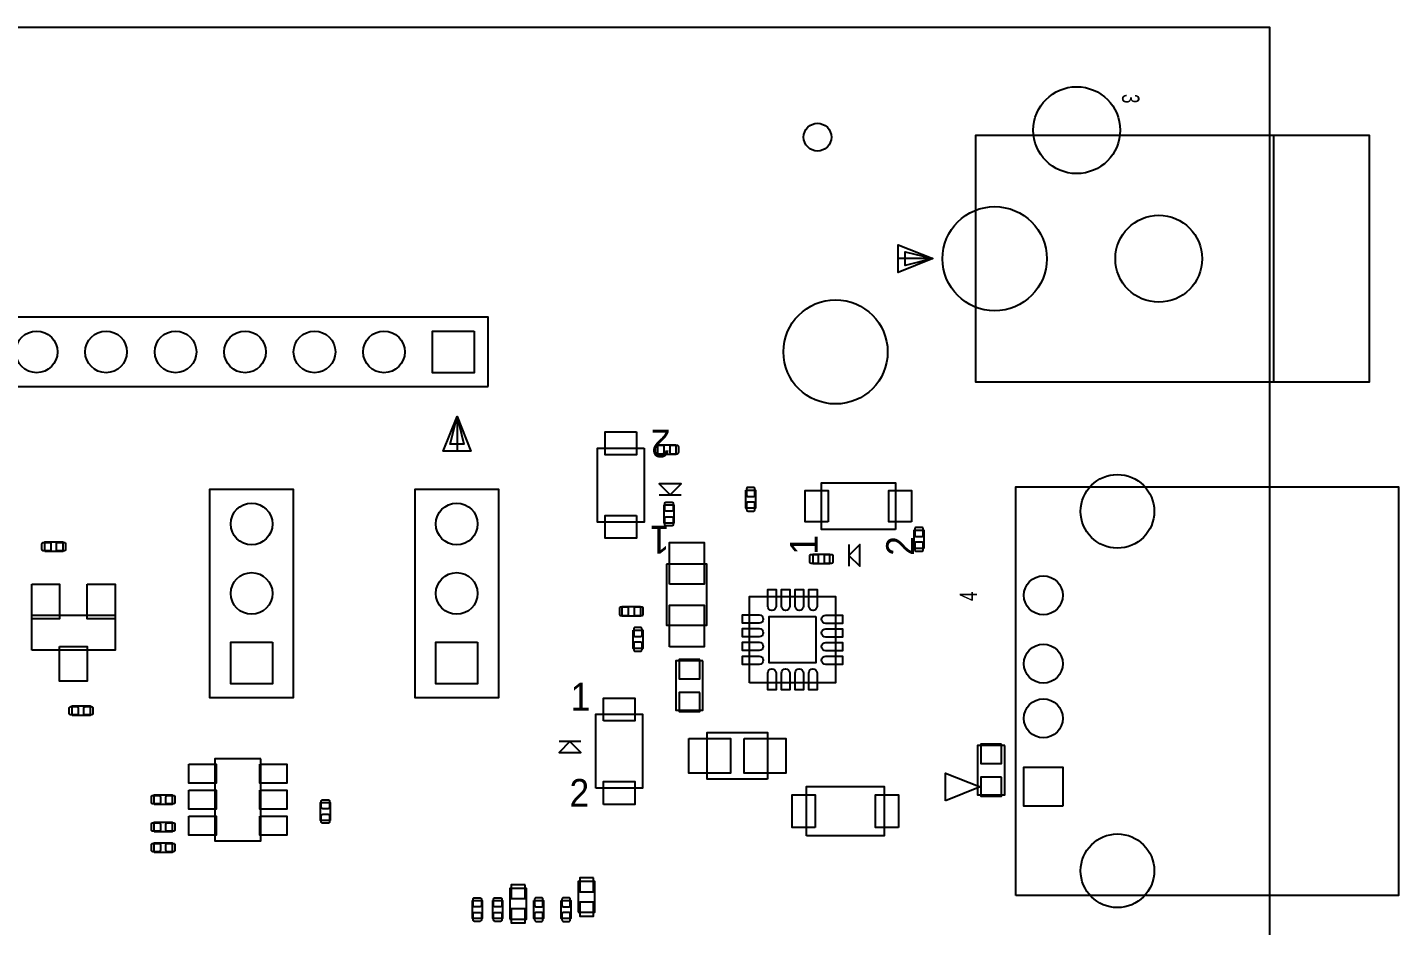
# Model space of a CAD drawing. Header units: inches. Extents: x -6 to 121, y -6 to 66.
# Drawn here: x 70.6 to 120.7, y 32.9 to 65.7 of the extents above; entities that cross this region are included whole.
import ezdxf
from ezdxf.enums import TextEntityAlignment as Align

# ---------------------------------------------------------------- set-up
doc = ezdxf.new("R2010")
doc.units = ezdxf.units.IN
for name, color, linetype in [('BG_OUTLINE', 171, 'CONTINUOUS'), ('PG_ASSEMBLY_TOP', 111, 'CONTINUOUS'), ('PIN_TOP', 4, 'CONTINUOUS')]:
    doc.layers.add(name, color=color, linetype=linetype)

msp = doc.modelspace()

# ---------------------------------------------------------------- linework, layer by layer
at = {"layer": 'BG_OUTLINE'}
msp.add_lwpolyline([(-6.25, -6.25), (115.9748, -6.25), (115.9748, 65.7336), (-6.25, 65.7336), (-6.25, -6.25)], dxfattribs=at)
at = {"layer": 'PG_ASSEMBLY_TOP'}
for points in [[(105.218, 57.277), (105.218, 52.7769), (119.618, 52.7769), (119.618, 61.7771), (105.218, 61.7771), (105.218, 57.277)], [(116.1179, 61.7771), (116.1179, 52.7769)], [(103.6599, 57.2803), (102.3899, 56.7723), (102.3899, 57.7883), (103.6599, 57.2803), (102.6439, 57.0263), (102.6439, 57.5343), (103.6599, 57.2803), (102.3899, 57.2803)], [(87.3998, 52.6018), (87.3998, 55.1418), (67.0798, 55.1418), (67.0798, 52.6018), (87.3998, 52.6018)], [(86.2604, 51.5137), (86.7684, 50.2437), (85.7524, 50.2437), (86.2604, 51.5137), (86.5144, 50.4977), (86.0064, 50.4977), (86.2604, 51.5137), (86.2604, 50.2437)], [(93.1, 50.35), (93.1, 47.65), (91.4, 47.65), (91.4, 50.35), (93.1, 50.35)], [(94.2643, 50.4788), (94.2643, 50.1232), (93.6039, 50.1232), (93.6039, 50.4788), (94.2643, 50.4788)], [(80.274, 41.2935), (80.274, 41.23), (77.226, 41.23), (77.226, 41.2935), (77.226, 48.7865), (77.226, 48.85), (80.274, 48.85), (80.274, 48.7865), (80.274, 41.23)], [(87.774, 41.2935), (87.774, 41.23), (84.726, 41.23), (84.726, 41.2935), (84.726, 48.7865), (84.726, 48.85), (87.774, 48.85), (87.774, 48.7865), (87.774, 41.23)], [(94.05, 48.65), (94.45, 49.05), (93.65, 49.05), (94.05, 48.65)], [(93.65, 48.65), (94.45, 48.65)], [(96.8222, 48.8135), (97.1778, 48.8135), (97.1778, 48.1531), (96.8222, 48.1531), (96.8222, 48.8135)], [(102.288, 47.383), (99.588, 47.383), (99.588, 49.083), (102.288, 49.083), (102.288, 47.383)], [(106.6902, 34.0017), (106.6902, 48.9417), (120.6856, 48.9417), (120.6856, 34.0017), (106.6902, 34.0017)], [(93.8346, 48.2758), (94.1902, 48.2758), (94.1902, 47.6154), (93.8346, 47.6154), (93.8346, 48.2758)], [(103.3286, 46.6875), (102.973, 46.6875), (102.973, 47.3479), (103.3286, 47.3479), (103.3286, 46.6875)], [(71.1865, 46.5722), (71.1865, 46.9278), (71.8469, 46.9278), (71.8469, 46.5722), (71.1865, 46.5722)], [(100.588, 46.433), (100.988, 46.033), (100.988, 46.833), (100.588, 46.433)], [(100.588, 46.833), (100.588, 46.033)], [(99.2647, 46.468), (99.2647, 46.1378), (99.8947, 46.1378), (99.8947, 46.468), (99.2647, 46.468)], [(93.9224, 46.1151), (93.9224, 43.8799), (95.3956, 43.8799), (95.3956, 46.1151), (93.9224, 46.1151)], [(96.9495, 41.7753), (96.9495, 44.9249), (100.0991, 44.9249), (100.0991, 41.7753), (96.9495, 41.7753)], [(92.9651, 44.5653), (92.9651, 44.2097), (92.3047, 44.2097), (92.3047, 44.5653), (92.9651, 44.5653)], [(92.6953, 43.6938), (93.0509, 43.6938), (93.0509, 43.0334), (92.6953, 43.0334), (92.6953, 43.6938)], [(72.1865, 40.5722), (72.1865, 40.9278), (72.8469, 40.9278), (72.8469, 40.5722), (72.1865, 40.5722)], [(91.341, 37.922), (91.341, 40.622), (93.041, 40.622), (93.041, 37.922), (91.341, 37.922)], [(90.391, 39.622), (89.991, 39.222), (90.791, 39.222), (90.391, 39.622)], [(90.791, 39.622), (89.991, 39.622)], [(97.6132, 38.2492), (95.4034, 38.2492), (95.4034, 39.951), (97.6132, 39.951), (97.6132, 38.2492)], [(79.09, 39), (77.41, 39), (77.41, 36), (79.09, 36), (79.09, 39)], [(75.1865, 37.3222), (75.1865, 37.6778), (75.8469, 37.6778), (75.8469, 37.3222), (75.1865, 37.3222)], [(99.0346, 36.1823), (99.0346, 37.9857), (101.8794, 37.9857), (101.8794, 36.1823), (99.0346, 36.1823)], [(81.6286, 36.7375), (81.273, 36.7375), (81.273, 37.3979), (81.6286, 37.3979), (81.6286, 36.7375)], [(75.1865, 36.3222), (75.1865, 36.6778), (75.8469, 36.6778), (75.8469, 36.3222), (75.1865, 36.3222)], [(75.1865, 35.5722), (75.1865, 35.9278), (75.8469, 35.9278), (75.8469, 35.5722), (75.1865, 35.5722)], [(88.1952, 33.1357), (88.8048, 33.1357), (88.8048, 34.2533), (88.1952, 34.2533), (88.1952, 33.1357)], [(90.6952, 33.3857), (91.3048, 33.3857), (91.3048, 34.5033), (90.6952, 34.5033), (90.6952, 33.3857)], [(86.8222, 33.8135), (87.1778, 33.8135), (87.1778, 33.1531), (86.8222, 33.1531), (86.8222, 33.8135)], [(87.5722, 33.8135), (87.9278, 33.8135), (87.9278, 33.1531), (87.5722, 33.1531), (87.5722, 33.8135)], [(89.0722, 33.8135), (89.4278, 33.8135), (89.4278, 33.1531), (89.0722, 33.1531), (89.0722, 33.8135)], [(90.0722, 33.8135), (90.4278, 33.8135), (90.4278, 33.1531), (90.0722, 33.1531), (90.0722, 33.8135)]]:
    msp.add_lwpolyline(points, dxfattribs=at)
for points in [[(70.71, 42.972), (70.71, 44.242), (73.758, 44.242), (73.758, 42.972)], [(95.2542, 42.5737), (94.2636, 42.5737), (94.2636, 40.7703), (95.2542, 40.7703)], [(106.2863, 39.4767), (105.2957, 39.4767), (105.2957, 37.6733), (106.2863, 37.6733)], [(104.1197, 37.4599), (104.1197, 38.4759), (105.3897, 37.9679)]]:
    msp.add_lwpolyline(points, close=True, dxfattribs=at)
at = {"layer": 'PIN_TOP'}
for points in [[(86.8918, 54.6338), (86.8918, 53.1098), (85.3678, 53.1098), (85.3678, 54.6338)], [(92.8215, 50.9441), (92.8215, 50.1059), (91.6785, 50.1059), (91.6785, 50.9441)], [(99.8321, 47.6615), (98.9939, 47.6615), (98.9939, 48.8045), (99.8321, 48.8045)], [(102.8821, 47.6615), (102.0439, 47.6615), (102.0439, 48.8045), (102.8821, 48.8045)], [(92.8215, 47.8941), (92.8215, 47.0559), (91.6785, 47.0559), (91.6785, 47.8941)], [(94.024, 45.3785), (94.024, 46.9025), (95.294, 46.9025), (95.294, 45.3785)], [(70.71, 45.385), (71.726, 45.385), (71.726, 44.115), (70.71, 44.115)], [(72.742, 45.385), (73.758, 45.385), (73.758, 44.115), (72.742, 44.115)], [(94.024, 43.0925), (94.024, 44.6165), (95.294, 44.6165), (95.294, 43.0925)], [(99.3752, 44.201), (99.3752, 42.4992), (97.6734, 42.4992), (97.6734, 44.201)], [(79.512, 43.262), (79.512, 41.738), (77.988, 41.738), (77.988, 43.262)], [(87.012, 43.262), (87.012, 41.738), (85.488, 41.738), (85.488, 43.262)], [(71.726, 43.099), (72.742, 43.099), (72.742, 41.829), (71.726, 41.829)], [(95.1389, 42.624), (94.3789, 42.624), (94.3789, 41.924), (95.1389, 41.924)], [(91.6195, 40.3779), (91.6195, 41.2161), (92.7625, 41.2161), (92.7625, 40.3779)], [(95.1389, 41.42), (94.3789, 41.42), (94.3789, 40.72), (95.1389, 40.72)], [(94.7303, 39.7351), (96.2543, 39.7351), (96.2543, 38.4651), (94.7303, 38.4651)], [(96.7623, 39.7351), (98.2863, 39.7351), (98.2863, 38.4651), (96.7623, 38.4651)], [(106.171, 39.527), (105.411, 39.527), (105.411, 38.827), (106.171, 38.827)], [(76.46, 38.795), (77.45, 38.795), (77.45, 38.105), (76.46, 38.105)], [(79.05, 38.795), (80.04, 38.795), (80.04, 38.105), (79.05, 38.105)], [(108.4072, 37.2618), (106.9848, 37.2618), (106.9848, 38.6842), (108.4072, 38.6842)], [(91.6195, 37.3279), (91.6195, 38.1661), (92.7625, 38.1661), (92.7625, 37.3279)], [(106.171, 38.323), (105.411, 38.323), (105.411, 37.623), (106.171, 37.623)], [(76.46, 37.845), (77.45, 37.845), (77.45, 37.155), (76.46, 37.155)], [(79.05, 37.845), (80.04, 37.845), (80.04, 37.155), (79.05, 37.155)], [(99.3521, 36.4871), (98.5139, 36.4871), (98.5139, 37.6809), (99.3521, 37.6809)], [(102.4001, 36.4871), (101.5619, 36.4871), (101.5619, 37.6809), (102.4001, 37.6809)], [(76.46, 36.895), (77.45, 36.895), (77.45, 36.205), (76.46, 36.205)], [(79.05, 36.895), (80.04, 36.895), (80.04, 36.205), (79.05, 36.205)], [(91.254, 34.643), (90.746, 34.643), (90.746, 34.135), (91.254, 34.135)], [(88.754, 34.393), (88.246, 34.393), (88.246, 33.885), (88.754, 33.885)], [(91.254, 33.754), (90.746, 33.754), (90.746, 33.246), (91.254, 33.246)], [(88.754, 33.504), (88.246, 33.504), (88.246, 32.996), (88.754, 32.996)]]:
    msp.add_lwpolyline(points, close=True, dxfattribs=at)
for points in [[(93.5531, 50.1486), (93.7817, 50.1486, 0.414214), (93.8325, 50.1994), (93.8325, 50.4026, 0.414214), (93.7817, 50.4534), (93.5531, 50.4534, 0.414214), (93.5023, 50.4026), (93.5023, 50.1994, 0.414214)], [(94.0865, 50.1486), (94.3151, 50.1486, 0.414214), (94.3659, 50.1994), (94.3659, 50.4026, 0.414214), (94.3151, 50.4534), (94.0865, 50.4534, 0.414214), (94.0357, 50.4026), (94.0357, 50.1994, 0.414214)], [(97.1524, 48.6357), (97.1524, 48.8643, 0.414214), (97.1016, 48.9151), (96.8984, 48.9151, 0.414214), (96.8476, 48.8643), (96.8476, 48.6357, 0.414214), (96.8984, 48.5849), (97.1016, 48.5849, 0.414214)], [(93.9108, 48.3774), (94.114, 48.3774, -0.414214), (94.1648, 48.3266), (94.1648, 48.098, -0.414214), (94.114, 48.0472), (93.9108, 48.0472, -0.414214), (93.86, 48.098), (93.86, 48.3266, -0.414214)], [(97.1524, 48.1023), (97.1524, 48.3309, 0.414214), (97.1016, 48.3817), (96.8984, 48.3817, 0.414214), (96.8476, 48.3309), (96.8476, 48.1023, 0.414214), (96.8984, 48.0515), (97.1016, 48.0515, 0.414214)], [(93.9108, 47.844), (94.114, 47.844, -0.414214), (94.1648, 47.7932), (94.1648, 47.5646, -0.414214), (94.114, 47.5138), (93.9108, 47.5138, -0.414214), (93.86, 47.5646), (93.86, 47.7932, -0.414214)], [(102.9984, 47.3987), (102.9984, 47.1701, 0.414214), (103.0492, 47.1193), (103.2524, 47.1193, 0.414214), (103.3032, 47.1701), (103.3032, 47.3987, 0.414214), (103.2524, 47.4495), (103.0492, 47.4495, 0.414214)], [(71.0849, 46.6484), (71.0849, 46.8516, -0.414214), (71.1357, 46.9024), (71.3643, 46.9024, -0.414214), (71.4151, 46.8516), (71.4151, 46.6484, -0.414214), (71.3643, 46.5976), (71.1357, 46.5976, -0.414214)], [(71.6183, 46.6484), (71.6183, 46.8516, -0.414214), (71.6691, 46.9024), (71.8977, 46.9024, -0.414214), (71.9485, 46.8516), (71.9485, 46.6484, -0.414214), (71.8977, 46.5976), (71.6691, 46.5976, -0.414214)], [(102.9984, 46.8653), (102.9984, 46.6367, 0.414214), (103.0492, 46.5859), (103.2524, 46.5859, 0.414214), (103.3032, 46.6367), (103.3032, 46.8653, 0.414214), (103.2524, 46.9161), (103.0492, 46.9161, 0.414214)], [(99.1987, 46.1505), (99.4273, 46.1505, 0.414214), (99.4781, 46.2013), (99.4781, 46.4045, 0.414214), (99.4273, 46.4553), (99.1987, 46.4553, 0.414214), (99.1479, 46.4045), (99.1479, 46.2013, 0.414214)], [(99.7321, 46.1505), (99.9607, 46.1505, 0.414214), (100.0115, 46.2013), (100.0115, 46.4045, 0.414214), (99.9607, 46.4553), (99.7321, 46.4553, 0.414214), (99.6813, 46.4045), (99.6813, 46.2013, 0.414214)], [(97.6226, 44.5693), (97.6226, 45.1789), (97.9274, 45.1789), (97.9274, 44.5693, -1)], [(98.123, 44.5693), (98.123, 45.1789), (98.4278, 45.1789), (98.4278, 44.5693, -1)], [(98.6234, 44.5693), (98.6234, 45.1789), (98.9282, 45.1789), (98.9282, 44.5693, -1)], [(99.1237, 44.5693), (99.1237, 45.1789), (99.4285, 45.1789), (99.4285, 44.5693, -1)], [(92.2539, 44.2351), (92.4825, 44.2351, 0.414214), (92.5333, 44.2859), (92.5333, 44.4891, 0.414214), (92.4825, 44.5399), (92.2539, 44.5399, 0.414214), (92.2031, 44.4891), (92.2031, 44.2859, 0.414214)], [(92.7873, 44.2351), (93.0159, 44.2351, 0.414214), (93.0667, 44.2859), (93.0667, 44.4891, 0.414214), (93.0159, 44.5399), (92.7873, 44.5399, 0.414214), (92.7365, 44.4891), (92.7365, 44.2859, 0.414214)], [(97.3051, 43.9495), (96.6955, 43.9495), (96.6955, 44.2543), (97.3051, 44.2543, -1)], [(99.7435, 44.2518), (100.3531, 44.2518), (100.3531, 43.947), (99.7435, 43.947, -1)], [(93.0255, 43.516), (93.0255, 43.7446, 0.414214), (92.9747, 43.7954), (92.7715, 43.7954, 0.414214), (92.7207, 43.7446), (92.7207, 43.516, 0.414214), (92.7715, 43.4652), (92.9747, 43.4652, 0.414214)], [(97.3051, 43.4492), (96.6955, 43.4492), (96.6955, 43.754), (97.3051, 43.754, -1)], [(99.7435, 43.7514), (100.3531, 43.7514), (100.3531, 43.4466), (99.7435, 43.4466, -1)], [(93.0255, 42.9826), (93.0255, 43.2112, 0.414214), (92.9747, 43.262), (92.7715, 43.262, 0.414214), (92.7207, 43.2112), (92.7207, 42.9826, 0.414214), (92.7715, 42.9318), (92.9747, 42.9318, 0.414214)], [(97.3051, 42.9488), (96.6955, 42.9488), (96.6955, 43.2536), (97.3051, 43.2536, -1)], [(99.7435, 43.251), (100.3531, 43.251), (100.3531, 42.9462), (99.7435, 42.9462, -1)], [(97.3051, 42.4484), (96.6955, 42.4484), (96.6955, 42.7532), (97.3051, 42.7532, -1)], [(99.7435, 42.7507), (100.3531, 42.7507), (100.3531, 42.4459), (99.7435, 42.4459, -1)], [(97.9249, 42.1309), (97.9249, 41.5213), (97.6201, 41.5213), (97.6201, 42.1309, -1)], [(98.4252, 42.1309), (98.4252, 41.5213), (98.1204, 41.5213), (98.1204, 42.1309, -1)], [(98.9256, 42.1309), (98.9256, 41.5213), (98.6208, 41.5213), (98.6208, 42.1309, -1)], [(99.426, 42.1309), (99.426, 41.5213), (99.1212, 41.5213), (99.1212, 42.1309, -1)], [(72.0849, 40.6484), (72.0849, 40.8516, -0.414214), (72.1357, 40.9024), (72.3643, 40.9024, -0.414214), (72.4151, 40.8516), (72.4151, 40.6484, -0.414214), (72.3643, 40.5976), (72.1357, 40.5976, -0.414214)], [(72.6183, 40.6484), (72.6183, 40.8516, -0.414214), (72.6691, 40.9024), (72.8977, 40.9024, -0.414214), (72.9485, 40.8516), (72.9485, 40.6484, -0.414214), (72.8977, 40.5976), (72.6691, 40.5976, -0.414214)], [(75.0849, 37.3984), (75.0849, 37.6016, -0.414214), (75.1357, 37.6524), (75.3643, 37.6524, -0.414214), (75.4151, 37.6016), (75.4151, 37.3984, -0.414214), (75.3643, 37.3476), (75.1357, 37.3476, -0.414214)], [(75.6183, 37.3984), (75.6183, 37.6016, -0.414214), (75.6691, 37.6524), (75.8977, 37.6524, -0.414214), (75.9485, 37.6016), (75.9485, 37.3984, -0.414214), (75.8977, 37.3476), (75.6691, 37.3476, -0.414214)], [(81.5524, 37.1693), (81.3492, 37.1693, -0.414214), (81.2984, 37.2201), (81.2984, 37.4487, -0.414214), (81.3492, 37.4995), (81.5524, 37.4995, -0.414214), (81.6032, 37.4487), (81.6032, 37.2201, -0.414214)], [(75.0849, 36.3984), (75.0849, 36.6016, -0.414214), (75.1357, 36.6524), (75.3643, 36.6524, -0.414214), (75.4151, 36.6016), (75.4151, 36.3984, -0.414214), (75.3643, 36.3476), (75.1357, 36.3476, -0.414214)], [(75.6183, 36.3984), (75.6183, 36.6016, -0.414214), (75.6691, 36.6524), (75.8977, 36.6524, -0.414214), (75.9485, 36.6016), (75.9485, 36.3984, -0.414214), (75.8977, 36.3476), (75.6691, 36.3476, -0.414214)], [(81.5524, 36.6359), (81.3492, 36.6359, -0.414214), (81.2984, 36.6867), (81.2984, 36.9153, -0.414214), (81.3492, 36.9661), (81.5524, 36.9661, -0.414214), (81.6032, 36.9153), (81.6032, 36.6867, -0.414214)], [(75.0849, 35.6484), (75.0849, 35.8516, -0.414214), (75.1357, 35.9024), (75.3643, 35.9024, -0.414214), (75.4151, 35.8516), (75.4151, 35.6484, -0.414214), (75.3643, 35.5976), (75.1357, 35.5976, -0.414214)], [(75.6183, 35.6484), (75.6183, 35.8516, -0.414214), (75.6691, 35.9024), (75.8977, 35.9024, -0.414214), (75.9485, 35.8516), (75.9485, 35.6484, -0.414214), (75.8977, 35.5976), (75.6691, 35.5976, -0.414214)], [(86.8984, 33.9151), (87.1016, 33.9151, -0.414214), (87.1524, 33.8643), (87.1524, 33.6357, -0.414214), (87.1016, 33.5849), (86.8984, 33.5849, -0.414214), (86.8476, 33.6357), (86.8476, 33.8643, -0.414214)], [(87.6484, 33.9151), (87.8516, 33.9151, -0.414214), (87.9024, 33.8643), (87.9024, 33.6357, -0.414214), (87.8516, 33.5849), (87.6484, 33.5849, -0.414214), (87.5976, 33.6357), (87.5976, 33.8643, -0.414214)], [(89.4024, 33.6357), (89.4024, 33.8643, 0.414214), (89.3516, 33.9151), (89.1484, 33.9151, 0.414214), (89.0976, 33.8643), (89.0976, 33.6357, 0.414214), (89.1484, 33.5849), (89.3516, 33.5849, 0.414214)], [(90.4024, 33.6357), (90.4024, 33.8643, 0.414214), (90.3516, 33.9151), (90.1484, 33.9151, 0.414214), (90.0976, 33.8643), (90.0976, 33.6357, 0.414214), (90.1484, 33.5849), (90.3516, 33.5849, 0.414214)], [(86.8984, 33.3817), (87.1016, 33.3817, -0.414214), (87.1524, 33.3309), (87.1524, 33.1023, -0.414214), (87.1016, 33.0515), (86.8984, 33.0515, -0.414214), (86.8476, 33.1023), (86.8476, 33.3309, -0.414214)], [(87.6484, 33.3817), (87.8516, 33.3817, -0.414214), (87.9024, 33.3309), (87.9024, 33.1023, -0.414214), (87.8516, 33.0515), (87.6484, 33.0515, -0.414214), (87.5976, 33.1023), (87.5976, 33.3309, -0.414214)], [(89.4024, 33.1023), (89.4024, 33.3309, 0.414214), (89.3516, 33.3817), (89.1484, 33.3817, 0.414214), (89.0976, 33.3309), (89.0976, 33.1023, 0.414214), (89.1484, 33.0515), (89.3516, 33.0515, 0.414214)], [(90.4024, 33.1023), (90.4024, 33.3309, 0.414214), (90.3516, 33.3817), (90.1484, 33.3817, 0.414214), (90.0976, 33.3309), (90.0976, 33.1023, 0.414214), (90.1484, 33.0515), (90.3516, 33.0515, 0.414214)]]:
    msp.add_lwpolyline(points, format="xyb", close=True, dxfattribs=at)
for centre, radius in [((108.918, 61.977), 1.5875), ((99.441, 61.722), 0.508), ((105.918, 57.277), 1.905), ((111.918, 57.277), 1.5875), ((100.0998, 53.8718), 1.905), ((70.8898, 53.8718), 0.762), ((73.4298, 53.8718), 0.762), ((75.9698, 53.8718), 0.762), ((78.5098, 53.8718), 0.762), ((81.0498, 53.8718), 0.762), ((83.5898, 53.8718), 0.762), ((110.4062, 48.0416), 1.3462), ((78.75, 47.58), 0.762), ((86.25, 47.58), 0.762), ((78.75, 45.04), 0.762), ((86.25, 45.04), 0.762), ((107.696, 44.9732), 0.7112), ((107.696, 42.4731), 0.7112), ((107.696, 40.4731), 0.7112), ((110.4062, 34.9021), 1.3462)]:
    msp.add_circle(centre, radius, dxfattribs=at)

# ---------------------------------------------------------------- texts
at = {"layer": 'PG_ASSEMBLY_TOP'}
for s, height, rotation, width, p in [('3', 0.635, 270, 0.72, (110.5756, 63.1261)), ('2', 1.016, 180, 0.95, (93.7075, 51.0303)), ('1', 1.016, 180, 0.95, (93.6678, 47.5128)), ('1', 1.016, 90, 0.95, (99.4508, 46.8152)), ('2', 1.016, 90, 0.95, (102.9683, 46.7755)), ('4', 0.635, 90, 0.72, (105.2728, 44.9351))]:
    msp.add_text(s, height=height, rotation=rotation, dxfattribs=dict(at, width=width)).set_placement(p, align=Align.CENTER)
at = {"layer": 'PG_ASSEMBLY_TOP', "width": 0.95}
for s, p in [('1', (90.7732, 40.7592)), ('2', (90.7335, 37.2417))]:
    msp.add_text(s, height=1.016, dxfattribs=at).set_placement(p, align=Align.CENTER)

doc.saveas('drawing.dxf')
